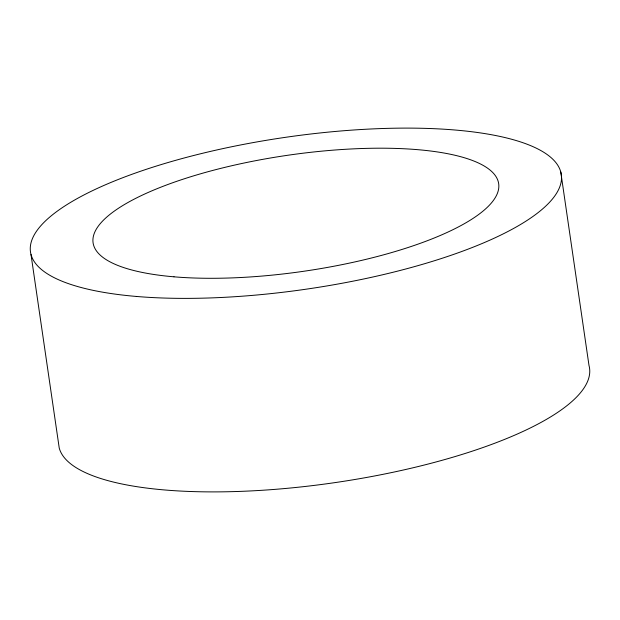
<?xml version="1.0" encoding="UTF-8"?>
<svg xmlns="http://www.w3.org/2000/svg" width="620" height="620" viewBox="0 0 620 620"><rect width="100%" height="100%" fill="white"/><g stroke="black" fill="none" stroke-linecap="round" stroke-linejoin="round"><path stroke-width="0.93" d="M560.767 171.965L589 365.474A268.228 76.632 -8.3 0 1 344.201 481.221A268.228 76.632 -8.3 0 1 59.233 448.035L31 254.526M136.338 296.445A268.228 76.632 -8.3 0 0 559.596 187.286A268.228 76.632 -8.3 0 0 191.72 156A268.228 76.632 -8.3 0 0 136.338 296.445M173.988 276.815A204.926 58.544 -8.3 0 0 497.364 193.417A204.926 58.544 -8.3 0 0 216.303 169.508A204.926 58.544 -8.3 0 0 173.988 276.815"/></g></svg>
